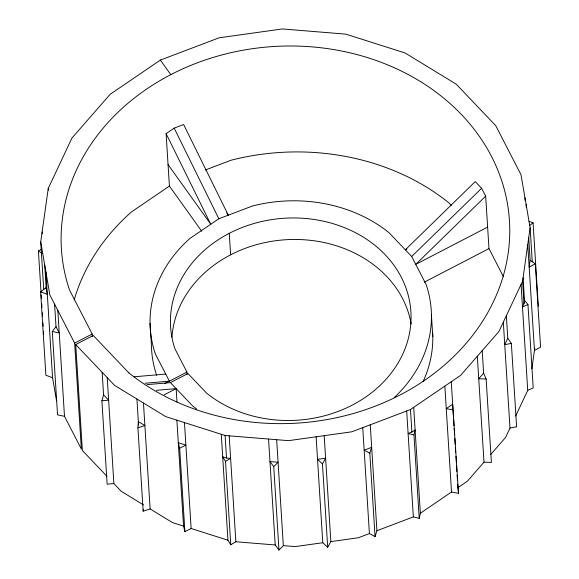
<?xml version="1.0" encoding="UTF-8"?>
<svg xmlns="http://www.w3.org/2000/svg" width="579" height="579" viewBox="0 0 579 579"><rect width="100%" height="100%" fill="white"/><g stroke="black" fill="none" stroke-linecap="round" stroke-linejoin="round"><path stroke-width="0.87" d="M137.918 427.787L138.345 421.563L144.88 425.558L137.918 427.787L143.165 511.185L150.127 508.948L172.441 522.576L183.543 526.101L184.904 531.645L191.135 528.511L227.945 540.207L230.76 544.767L235.856 541.756L275.22 544.962L278.977 550.05L283.334 545.628L276.668 439.7M143.165 511.185L143.288 509.404M43.729 289.5L40.725 241.928L48.26 188.399L71.955 138.041L110.198 94.276L160.376 60.086L219.101 37.809L282.328 28.95L345.764 34.125L405.09 52.971L456.259 84.208L495.783 125.715L520.977 174.655L530.118 227.692L532.267 261.802M523.076 277.768L524.487 300.298L527.961 304.518L522.482 306.986L524.002 303.743L522.591 281.213L530.118 227.692M524.002 303.743L524.487 300.298M528.714 237.701L530.132 260.232L529.163 267.085L534.46 350.425L531.848 368.809M534.699 348.71L534.46 350.425L540.583 347.147L535.293 263.807L530.132 260.232M413.971 434.974L415.114 429.857L411.886 432.057L408.101 433.49L413.971 434.974L419.218 518.364L413.348 516.888L376.922 530.719L375.054 536.588L369.409 533.57L358.43 537.739L330.855 541.597L327.7 547.293L322.778 542.733L316.112 436.805M419.218 518.364L420.361 513.255L413.696 407.326M143.592 504.96L121.272 491.332L113.875 483.566L107.144 484.174L101.897 400.777L103.576 394.864L102.157 372.326M369.807 453.198L371.675 447.321L364.162 450.173L369.807 453.198L375.054 536.588M522.591 281.213L498.895 331.572L460.652 375.337L410.468 409.527L351.764 431.811L288.537 440.662L225.101 435.495L165.782 416.648L114.606 385.404L75.719 344.57L93.248 335.48L128.842 372.854M506.357 315.707L507.776 338.237L504.743 344.679L511.358 343.412L516.606 426.81L509.99 428.076L505.554 437.5L490.601 454.616M515.665 416.026L527.73 390.384L521.064 284.455M322.452 463.895L325.608 458.206L317.531 459.335L322.452 463.895L327.7 547.293M40.725 241.928L49.866 294.964L74.655 343.115L81.335 449.043L64.486 416.301L57.545 414.854L52.298 331.463L56.018 326.65L54.578 304.12M482.213 350.664L483.631 373.194L478.746 378.782L486.136 379.006L491.383 462.404L483.993 462.18L467.318 481.265L457.924 487.663L458.496 493.315L451.504 492.034L420.361 513.255M273.729 466.652L278.086 462.23L269.973 461.564L273.729 466.652L278.977 550.05M394.212 397.57A140.791 118.34 -3.6 0 0 426.18 284.636L411.698 256.497L481.619 188.276L475.258 181.596L405.336 249.817L406.928 248.984M481.619 188.276L485.68 196.158L415.751 264.371L487.627 227.098M56.554 400.892L52.566 377.747L45.871 375.221L40.624 291.83L46.146 287.589L44.713 265.059M529.626 225.499L533.078 222.85L528.895 221.265M201.702 231.216L169.401 186.083L166.108 133.626L174.185 128.125L183.637 124.536L228.3 215.171L226.736 212.992M169.401 186.083L131.484 211.914A224.442 188.66 -3.6 0 0 74.192 299.936M411.698 256.497L388.965 232.635A140.791 118.34 -3.6 0 0 252.603 205.95L218.848 218.761L189.992 238.418A140.791 118.34 -3.6 0 0 155.302 353.812L169.386 381.163L145.083 383.247M225.513 461.369L230.608 458.358L226.519 458.025L222.698 456.809L225.513 461.369L230.76 544.767M41.008 292.156L38.417 250.953L41.478 249.31M535.293 263.807L529.163 267.085L527.751 244.555M74.655 343.115L92.184 334.018L69.494 289.949A224.457 188.674 -3.6 0 1 302.151 46.255A224.457 188.674 -3.6 0 1 489.928 308.665A224.457 188.674 -3.6 0 1 128.828 372.869M164.595 383.653L186.916 372.073L174.93 348.804A120.381 101.195 -3.6 0 1 299.705 218.095A120.381 101.195 -3.6 0 1 400.422 358.828A120.381 101.195 -3.6 0 1 206.754 393.271L187.958 373.527L170.429 382.625L147.023 384.63M164.175 394.849L176.154 388.632L177 402.079M424.291 282.161L488.98 248.608L485.68 196.158M179.656 448.247L185.888 445.113L178.296 442.703L179.656 448.247L184.904 531.645M527.73 390.384L533.208 387.916L527.961 304.518M205.35 170.002L231.296 160.151A224.442 188.66 -3.6 0 1 448.689 202.686L451.179 205.299M322.778 542.733L295.203 546.59L283.334 545.628M101.897 400.777L108.628 400.169L103.576 394.864M134.227 376.777L165.739 374.077M156.352 390.333L176.154 388.632M453.248 409.918L446.257 408.644L452.677 404.265L458.496 493.315M52.298 331.463L59.239 332.911L64.486 416.301M40.624 291.83L47.319 294.364L52.566 377.747M38.417 250.953L42.101 253.501M170.429 382.625L192.518 405.821A140.791 118.34 -3.6 0 0 196.628 408.984M106.977 476.322L82.377 450.498L75.719 344.57M160.376 60.086L170.798 74.648M168.048 164.566L210.77 224.268L166.108 133.626M507.776 338.237L511.358 343.412M488.98 248.608L503.462 276.748M56.018 326.65L59.239 332.911L57.806 310.38M174.185 128.125L218.848 218.761M483.631 373.194L486.136 379.006M48.26 188.399L48.375 190.202M45.879 271.826L47.319 294.364L46.146 287.589L46.262 289.384M42.137 231.991L42.253 233.793M533.078 222.85L538.325 306.233M526.137 204.553L526.304 207.26M524.965 197.786L525.139 200.486M503.325 322.148L509.99 428.076M477.328 356.251L483.993 462.18M451.258 381.735L452.959 408.752M453.075 410.54L453.466 416.822M453.639 419.507L454.03 425.789M454.204 428.474L454.595 434.757M454.826 438.339L455.217 444.621M455.384 447.306L455.724 452.691M455.948 456.274L456.346 462.556M456.513 465.241L456.911 471.523M457.135 475.106L457.475 480.49M457.7 484.073L457.924 487.663M444.838 386.106L451.504 492.034M431.442 315.135L432.795 336.645M410.468 409.527L411.886 432.057M406.69 410.96L413.348 516.888M370.256 424.791L376.922 530.719M362.743 427.642L369.409 533.57M324.189 435.669L330.855 541.597M268.555 439.034L275.22 544.962M229.27 233.323L230.623 254.832M229.19 435.828L235.856 541.756M225.101 435.495L226.519 458.025M221.279 434.279L227.945 540.207M186.916 372.073L187.082 374.765M184.469 422.583L191.135 528.511M176.877 420.173L183.543 526.101M150.048 323.321L151.401 344.831A140.791 118.34 -3.6 0 0 156.656 375.322M143.462 403.02L150.127 508.948M136.926 399.032L138.569 425.152M107.216 377.638L113.875 483.566M92.184 334.018L92.35 336.696M41.174 294.841L41.406 298.431M41.739 303.801L41.963 307.384M42.303 312.761L42.528 316.344M42.926 322.612L43.15 326.194M43.49 331.572L43.657 334.257M432.679 333.128A140.791 118.34 -3.6 0 1 423.148 381.438M171.977 337.195A120.381 101.195 -3.6 0 1 286.88 239.677A120.381 101.195 -3.6 0 1 411.177 324.052"/></g></svg>
